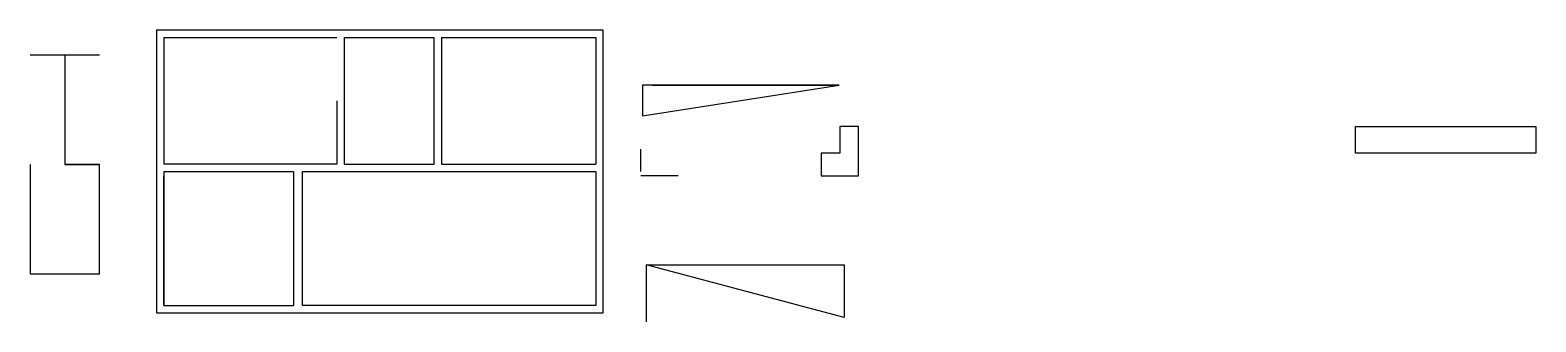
# Model space of a CAD drawing. Header units: inches. Extents: x -158 to 1933, y 180 to 585.
import ezdxf

# ---------------------------------------------------------------- set-up
doc = ezdxf.new("R2010")
doc.units = ezdxf.units.IN
doc.header["$MEASUREMENT"] = 0
doc.layers.add('Dim', color=7, linetype='Continuous')
doc.layers.add('Door', color=6, linetype='Continuous')

msp = doc.modelspace()

# ---------------------------------------------------------------- linework, layer by layer
for p, q in [((27.8, 574.6), (27.8, 574.6)), ((27.8, 574.6), (268.1, 574.6)), ((27.8, 202.6), (27.8, 382.6)), ((27.8, 202.6), (27.8, 382.6)), ((27.8, 202.6), (27.8, 382.6)), ((27.8, 202.6), (27.8, 382.6)), ((27.8, 202.6), (27.8, 382.6)), ((27.8, 202.6), (207.8, 202.6)), ((207.8, 202.6), (207.8, 202.6))]:
    msp.add_line(p, q)
msp.add_lwpolyline([(17.8, 192.6), (637.8, 192.6), (637.8, 584.6), (17.8, 584.6)], close=True)
at = {"layer": 'Dim'}
for p, q in [((27.8, 574.6), (27.8, 398.6)), ((278.1, 574.6), (403.3, 574.6)), ((278.1, 574.6), (278.1, 398.6)), ((403.3, 398.6), (403.3, 574.6)), ((413.3, 574.6), (627.8, 574.6)), ((413.3, 574.6), (413.3, 398.6)), ((627.8, 574.6), (627.8, 398.6)), ((268.1, 486.6), (268.1, 398.6)), ((268.1, 398.6), (27.8, 398.6)), ((278.1, 398.6), (403.3, 398.6)), ((413.3, 398.6), (627.8, 398.6)), ((27.8, 388.6), (27.8, 202.6)), ((27.8, 388.6), (207.8, 388.6)), ((207.8, 388.6), (207.8, 202.6)), ((220.6, 202.6), (220.6, 388.6)), ((220.6, 388.6), (627.8, 388.6)), ((627.8, 388.6), (627.8, 202.6)), ((627.8, 202.6), (220.6, 202.6))]:
    msp.add_line(p, q, dxfattribs=at)
at = {"layer": 'Door'}
for p, q in [((-61.5, 550), (-157.9, 550)), ((-109.7, 550), (-109.7, 398.2)), ((965.7, 508.3), (692.5, 508.3)), ((692.5, 508.3), (692.5, 465.6)), ((692.5, 465.6), (965.7, 508.3)), ((706.4, 508.3), (965.7, 508.3)), ((992.5, 450.8), (966.7, 450.8)), ((966.7, 450.8), (966.7, 414)), ((992.5, 388.3), (992.5, 450.8)), ((690.5, 388.3), (690.5, 419.5)), ((-157.9, 398.2), (-157.9, 246.3)), ((-109.7, 398.2), (-109.7, 398.2)), ((-109.7, 398.2), (-61.5, 398.2)), ((-61.5, 398.2), (-109.7, 398.2)), ((-109.7, 398.2), (-109.7, 398.2)), ((-85.6, 398.2), (-85.6, 398.2)), ((-85.6, 398.2), (-85.6, 398.2)), ((-61.5, 246.3), (-61.5, 398.2)), ((-61.5, 398.2), (-61.5, 398.2)), ((966.7, 414), (940.9, 414)), ((940.9, 414), (940.9, 382.3)), ((742.2, 382.3), (690.5, 382.3)), ((940.9, 382.3), (992.5, 382.3)), ((992.5, 382.3), (992.5, 388.3)), ((697.5, 259.2), (972.6, 259.2)), ((972.6, 185.8), (697.5, 259.2)), ((697.5, 259.2), (697.5, 179.9)), ((972.6, 259.2), (972.6, 185.8)), ((-157.9, 246.3), (-61.5, 246.3))]:
    msp.add_line(p, q, dxfattribs=at)
msp.add_lwpolyline([(1683, 450.8), (1933.4, 450.8), (1933.4, 414), (1683, 414)], close=True, dxfattribs=at)

doc.saveas('drawing.dxf')
